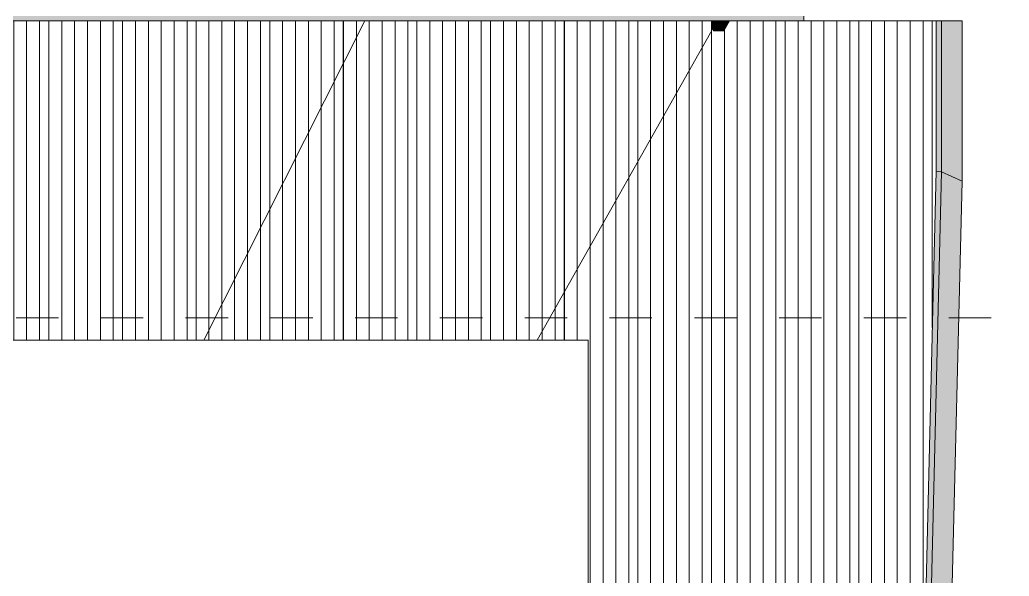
# Model space of a CAD drawing. Header units: metres. Extents: x -4613 to -4328, y -1 to 30.
# Drawn here: x -4522.521 to -4520.188, y 14.631 to 15.943 of the extents above; entities that cross this region are included whole.
import ezdxf

# ---------------------------------------------------------------- set-up
doc = ezdxf.new("R2010")
doc.units = ezdxf.units.M
doc.linetypes.add('AEC_Center', pattern=[0.024, 0.012, -0.004, 0.004, -0.004])
for name, color, linetype, lineweight in [('A-FLOR-LEVL', 51, 'Continuous', 5), ('A-GENM', 13, 'Continuous', 5), ('A-GLAZ-CURT', 52, 'Continuous', 5), ('A-ROOF', 132, 'Continuous', 5), ('A-WALL', 113, 'Continuous', 5), ('A-WALL-PATT', 111, 'Continuous', 5)]:
    doc.layers.add(name, color=color, linetype=linetype, lineweight=lineweight)
pattern_1 = [(90, (-4521.064, 5.24), (-0.03039, 2e-18), [])]
pattern_2 = [(90, (-4521.237, 5.24), (-0.03039, 2e-18), [])]
pattern_3 = [(90, (-4521.411, 5.24), (-0.03039, 2e-18), [])]
pattern_4 = [(90, (-4521.758, 5.24), (-0.03039, 2e-18), [])]
pattern_5 = [(90, (-4521.932, 5.24), (-0.03039, 2e-18), [])]
pattern_6 = [(90, (-4522.106, 5.24), (-0.03039, 2e-18), [])]

# ---------------------------------------------------------------- blocks, each defined once
blk = doc.blocks.new('Roof Gutters3 - Roof Gutters-1885272-SOUTH WEST')
at = {"layer": 'A-ROOF'}
for points in [[(-4520.3474, 15.5844), (-4520.3474, 15.94), (-4520.3602, 15.94), (-4520.3602, 15.5863)], [(-4520.299, 15.5628), (-4520.299, 15.94), (-4520.3474, 15.94), (-4520.3474, 15.5844)], [(-4520.4014, 13.3695), (-4520.3474, 15.5844), (-4520.3602, 15.5863), (-4520.4142, 13.3733)], [(-4520.3536, 13.3266), (-4520.299, 15.5628), (-4520.3474, 15.5844), (-4520.4014, 13.3695)]]:
    blk.add_hatch(color=256, dxfattribs=at).paths.add_polyline_path(points)
for p, q in [((-4520.3602, 15.94), (-4520.3474, 15.94)), ((-4520.3602, 15.5863), (-4520.3602, 15.94)), ((-4520.3474, 15.94), (-4520.299, 15.94)), ((-4520.3474, 15.94), (-4520.3474, 15.5844)), ((-4520.299, 15.94), (-4520.299, 15.5628)), ((-4520.3602, 15.5863), (-4520.4142, 13.3733)), ((-4520.3474, 15.5844), (-4520.4014, 13.3695)), ((-4520.3474, 15.5844), (-4520.3602, 15.5863)), ((-4520.299, 15.5628), (-4520.3474, 15.5844)), ((-4520.299, 15.5628), (-4520.3536, 13.3266))]:
    blk.add_line(p, q, dxfattribs=at)
blk = doc.blocks.new('Signage_Tenant Building - Tenant Signage with Back Panel-V95-SOUTH WEST')
at = {"layer": 'A-GENM'}
for p, q in [((-4521.181, 15.1875), (-4522.7438, 15.1875)), ((-4521.181, 12.7875), (-4521.181, 15.1875))]:
    blk.add_line(p, q, dxfattribs=at)
blk = doc.blocks.new('System Panel - Glazed-3359813-SOUTH WEST')
at = {"layer": 'A-GLAZ-CURT'}
for points in [[(-4520.8743, 15.9165), (-4520.8611, 15.9165), (-4520.8611, 15.94), (-4520.8857, 15.94), (-4520.8857, 15.9165)], [(-4520.8611, 15.94), (-4520.8611, 15.9165), (-4520.8478, 15.94)]]:
    blk.add_hatch(color=256, dxfattribs=at).paths.add_polyline_path(points)
for p, q in [((-4520.8857, 15.9165), (-4520.8857, 15.94)), ((-4520.8857, 15.94), (-4520.8611, 15.94)), ((-4520.8611, 15.9165), (-4520.8478, 15.94)), ((-4520.8478, 15.94), (-4520.8611, 15.94)), ((-4520.8611, 15.94), (-4520.8611, 15.9165)), ((-4520.8611, 15.9165), (-4520.8857, 15.9165))]:
    blk.add_line(p, q, dxfattribs=at)

msp = doc.modelspace()

# ---------------------------------------------------------------- hatches: boundary and pattern name
at = {"layer": 'A-ROOF'}
msp.add_hatch(color=256, dxfattribs=at).paths.add_polyline_path([(-4520.9295, 15.94), (-4520.6723, 15.94), (-4520.6723, 15.9516), (-4530.6704, 15.9516), (-4530.6697, 15.94), (-4521.0638, 15.94)])
at = {"layer": 'A-WALL'}
msp.add_hatch(color=256, dxfattribs=at).paths.add_polyline_path([(-4520.8901, 15.94), (-4520.8901, 15.9165), (-4520.8857, 15.9243), (-4520.8857, 15.94)])
at = {"layer": 'A-WALL-PATT'}
h = msp.add_hatch(dxfattribs=at)
h.set_pattern_fill('FP_117', color=256, style=0, pattern_type=2)
h.set_pattern_definition([(90, (-4522.627, 5.24), (-0.03039, 2e-18), [])])
h.paths.add_polyline_path([(-4522.4853, 15.1875), (-4522.453, 15.1875), (-4522.453, 15.94), (-4522.6266, 15.94), (-4522.6266, 15.1875)])
h = msp.add_hatch(dxfattribs=at)
h.set_pattern_fill('FP_116', color=256, style=0, pattern_type=2)
h.set_pattern_definition([(90, (-4522.453, 5.24), (-0.03039, 2e-18), [])])
h.paths.add_polyline_path([(-4522.2793, 15.1875), (-4522.2793, 15.94), (-4522.453, 15.94), (-4522.453, 15.1875)])
h = msp.add_hatch(dxfattribs=at)
h.set_pattern_fill('FP_115', color=256, style=0, pattern_type=2)
h.set_pattern_definition([(90, (-4522.279, 5.24), (-0.03039, 2e-18), [])])
h.paths.add_polyline_path([(-4522.1057, 15.1875), (-4522.1057, 15.94), (-4522.2793, 15.94), (-4522.2793, 15.1875), (-4522.2551, 15.1875)])
h = msp.add_hatch(dxfattribs=at)
h.set_pattern_fill('FP_114', color=256, style=0, pattern_type=2)
h.set_pattern_definition(pattern_6)
h.paths.add_polyline_path([(-4522.1057, 15.1875), (-4522.0873, 15.1875), (-4521.932, 15.4955), (-4521.932, 15.94), (-4522.1057, 15.94), (-4522.1057, 15.3973)])
h = msp.add_hatch(dxfattribs=at)
h.set_pattern_fill('FP_113', color=256, style=0, pattern_type=2)
h.set_pattern_definition(pattern_5)
h.paths.add_polyline_path([(-4521.932, 15.4955), (-4521.7584, 15.8401), (-4521.7584, 15.94), (-4521.932, 15.94), (-4521.932, 15.6822)])
h = msp.add_hatch(dxfattribs=at)
h.set_pattern_fill('FP_112', color=256, style=0, pattern_type=2)
h.set_pattern_definition(pattern_4)
h.paths.add_polyline_path([(-4521.6602, 15.1875), (-4521.5847, 15.1875), (-4521.5847, 15.94), (-4521.708, 15.94), (-4521.7584, 15.8401), (-4521.7584, 15.1875)])
h = msp.add_hatch(dxfattribs=at)
h.set_pattern_fill('FP_112', color=256, style=0, pattern_type=2)
h.set_pattern_definition(pattern_4)
h.paths.add_polyline_path([(-4521.7584, 15.94), (-4521.7584, 15.8401), (-4521.708, 15.94)])
h = msp.add_hatch(dxfattribs=at)
h.set_pattern_fill('FP_111', color=256, style=0, pattern_type=2)
h.set_pattern_definition([(90, (-4521.585, 5.24), (-0.03039, 2e-18), [])])
h.paths.add_polyline_path([(-4521.4111, 15.1875), (-4521.4111, 15.94), (-4521.5847, 15.94), (-4521.5847, 15.1875), (-4521.5647, 15.1875)])
h = msp.add_hatch(dxfattribs=at)
h.set_pattern_fill('FP_110', color=256, style=0, pattern_type=2)
h.set_pattern_definition(pattern_3)
h.paths.add_polyline_path([(-4521.3016, 15.1875), (-4521.2374, 15.3012), (-4521.2374, 15.94), (-4521.4111, 15.94), (-4521.4111, 15.1875)])
h = msp.add_hatch(dxfattribs=at)
h.set_pattern_fill('FP_109', color=256, style=0, pattern_type=2)
h.set_pattern_definition(pattern_2)
h.paths.add_polyline_path([(-4521.2374, 15.3012), (-4521.0638, 15.6088), (-4521.0638, 15.94), (-4521.2374, 15.94), (-4521.2374, 15.6822)])
h = msp.add_hatch(dxfattribs=at)
h.set_pattern_fill('FP_108', color=256, style=0, pattern_type=2)
h.set_pattern_definition(pattern_1)
h.paths.add_polyline_path([(-4521.0638, 15.6088), (-4520.8901, 15.9165), (-4520.8901, 15.94), (-4521.0638, 15.94), (-4521.0638, 15.6822)])
h = msp.add_hatch(dxfattribs=at)
h.set_pattern_fill('FP_107', color=256, style=0, pattern_type=2)
h.set_pattern_definition([(90, (-4520.89, 5.24), (-0.03039, 2e-18), [])])
h.paths.add_polyline_path([(-4520.8901, 12.7695), (-4520.7165, 12.9727), (-4520.7165, 15.94), (-4520.8478, 15.94), (-4520.8611, 15.9165), (-4520.8857, 15.9165), (-4520.8857, 15.9243), (-4520.8901, 15.9165), (-4520.8901, 12.8336)])
h = msp.add_hatch(dxfattribs=at)
h.set_pattern_fill('FP_106', color=256, style=0, pattern_type=2)
h.set_pattern_definition([(90, (-4520.716, 5.24), (-0.03039, 2e-18), [])])
h.paths.add_polyline_path([(-4520.7165, 12.9727), (-4520.5428, 13.1758), (-4520.5428, 15.94), (-4520.7165, 15.94), (-4520.7165, 13.1185)])
h = msp.add_hatch(dxfattribs=at)
h.set_pattern_fill('FP_105', color=256, style=0, pattern_type=2)
h.set_pattern_definition([(90, (-4520.543, 5.24), (-0.03039, 2e-18), [])])
h.paths.add_polyline_path([(-4520.5428, 13.1758), (-4520.4125, 13.3283), (-4520.4114, 13.3725), (-4520.4142, 13.3733), (-4520.3692, 15.2177), (-4520.3692, 15.94), (-4520.5428, 15.94), (-4520.5428, 13.4033)])
h = msp.add_hatch(dxfattribs=at)
h.set_pattern_fill('FP_108', color=256, style=0, pattern_type=2)
h.set_pattern_definition(pattern_1)
h.paths.add_polyline_path([(-4521.0638, 12.5664), (-4520.8901, 12.7695), (-4520.8901, 15.9165), (-4521.0638, 15.6088), (-4521.0638, 12.8336)])
h = msp.add_hatch(dxfattribs=at)
h.set_pattern_fill('FP_113', color=256, style=0, pattern_type=2)
h.set_pattern_definition(pattern_5)
h.paths.add_polyline_path([(-4521.7584, 15.1875), (-4521.7584, 15.8401), (-4521.932, 15.4955), (-4521.932, 15.1875), (-4521.7948, 15.1875)])
h = msp.add_hatch(dxfattribs=at)
h.set_pattern_fill('FP_109', color=256, style=0, pattern_type=2)
h.set_pattern_definition(pattern_2)
h.paths.add_polyline_path([(-4521.2374, 12.3632), (-4521.0638, 12.5664), (-4521.0638, 15.6088), (-4521.2374, 15.3012), (-4521.2374, 15.1875), (-4521.181, 15.1875), (-4521.181, 12.7875), (-4521.2374, 12.7875), (-4521.2374, 12.5488)])
h = msp.add_hatch(dxfattribs=at)
h.set_pattern_fill('FP_114', color=256, style=0, pattern_type=2)
h.set_pattern_definition(pattern_6)
h.paths.add_polyline_path([(-4522.0873, 15.1875), (-4521.932, 15.1875), (-4521.932, 15.4955), (-4522.025, 15.3111)])
h = msp.add_hatch(dxfattribs=at)
h.set_pattern_fill('FP_110', color=256, style=0, pattern_type=2)
h.set_pattern_definition(pattern_3)
h.paths.add_polyline_path([(-4521.4111, 12.1601), (-4521.2374, 12.3632), (-4521.2374, 12.7875), (-4521.4111, 12.7875), (-4521.4111, 12.2639)])
h.paths.add_polyline_path([(-4521.3016, 15.1875), (-4521.2374, 15.1875), (-4521.2374, 15.3012)])

# ---------------------------------------------------------------- linework, layer by layer
at = {"layer": 'A-FLOR-LEVL', "linetype": 'AEC_Center'}
msp.add_line((-4612.1304, 15.24), (-4477.3218, 15.24), dxfattribs=at)
at = {"layer": 'A-ROOF'}
msp.add_line((-4520.6723, 15.94), (-4520.6723, 15.9516), dxfattribs=at)
at = {"layer": 'A-WALL'}
for p, q in [((-4521.932, 15.94), (-4522.8003, 15.94)), ((-4522.453, 15.94), (-4522.453, 15.1875)), ((-4522.2793, 15.94), (-4522.2793, 15.1875)), ((-4522.1057, 15.94), (-4522.1057, 15.1875)), ((-4521.708, 15.94), (-4522.0873, 15.1875)), ((-4520.8857, 15.94), (-4521.932, 15.94)), ((-4521.932, 15.94), (-4521.932, 15.1875)), ((-4521.7584, 15.94), (-4521.7584, 15.1875)), ((-4521.5847, 15.94), (-4521.5847, 15.1875)), ((-4521.4111, 15.94), (-4521.4111, 15.1875)), ((-4521.2374, 15.94), (-4521.2374, 15.1875)), ((-4521.0638, 15.94), (-4521.0638, 12.5664)), ((-4520.8901, 12.7695), (-4520.8901, 15.94)), ((-4520.3602, 15.94), (-4520.8478, 15.94)), ((-4520.7165, 15.94), (-4520.7165, 12.9727)), ((-4520.5428, 15.94), (-4520.5428, 13.1758)), ((-4520.3692, 15.94), (-4520.3692, 15.2177)), ((-4521.3016, 15.1875), (-4520.8857, 15.9243))]:
    msp.add_line(p, q, dxfattribs=at)

# ---------------------------------------------------------------- block references
at = {"layer": 'A-GENM'}
msp.add_blockref('Signage_Tenant Building - Tenant Signage with Back Panel-V95-SOUTH WEST', (0, 0), dxfattribs=at)
at = {"layer": 'A-GLAZ-CURT'}
msp.add_blockref('System Panel - Glazed-3359813-SOUTH WEST', (0, 0), dxfattribs=at)
at = {"layer": 'A-ROOF'}
msp.add_blockref('Roof Gutters3 - Roof Gutters-1885272-SOUTH WEST', (0, 0), dxfattribs=at)

doc.saveas('drawing.dxf')
